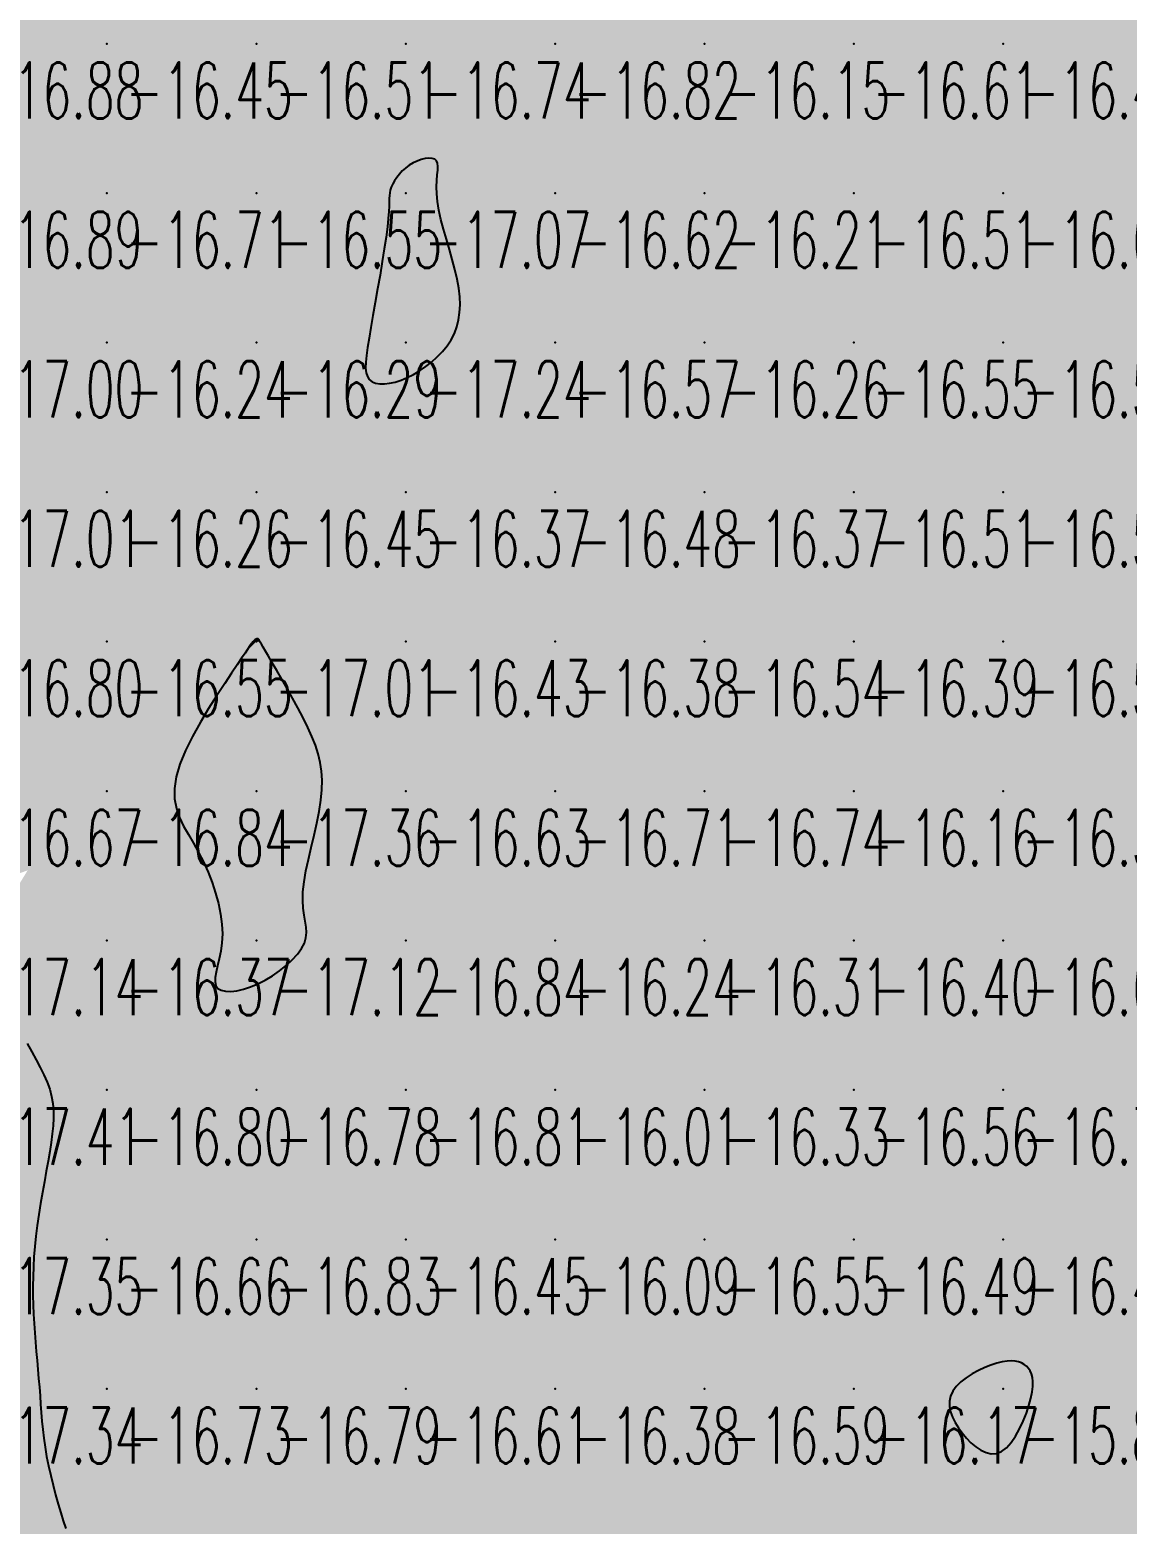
# Model space of a CAD drawing. Header units: millimetres. Extents: x 88261 to 90953, y 390274 to 392322.
# Drawn here: x 89475.1 to 89548.5, y 391138.2 to 391238.2 of the extents above; entities that cross this region are included whole.
import ezdxf
from ezdxf.enums import TextEntityAlignment as Align

# ---------------------------------------------------------------- set-up
doc = ezdxf.new("R2010")
doc.units = ezdxf.units.MM
doc.header["$LTSCALE"] = 25
for name, color, linetype in [('CN_03_00', 7, 'Continuous'), ('COTEAlt', 7, 'Continuous'), ('TN_COLORIAGE', 7, 'Continuous')]:
    doc.layers.add(name, color=color, linetype=linetype)
doc.styles.add('Simplex 1.0', font='Simplex.shx', dxfattribs={"width": 0.99, "height": 2.5})
doc.styles.get("Standard").update_dxf_attribs({"font": 'times.ttf'})

# ---------------------------------------------------------------- blocks, each defined once
blk = doc.blocks.new('COTE')
at = {"color": 0}
blk.add_point((0, 0), dxfattribs=at)
at = {"layer": 'COTEAlt'}
blk.add_attdef('ALT', text='', height=3.75, dxfattribs=at).set_placement((1.25, -1.25), align=Align.TOP_LEFT)

msp = doc.modelspace()

# ---------------------------------------------------------------- linework, layer by layer
at = {"layer": 'CN_03_00', "flags": 128}
for points, elevation in [([(89503.503, 391217.851), (89503.67, 391218.294), (89503.788, 391218.76), (89503.858, 391219.249), (89503.882, 391219.765), (89503.861, 391220.309), (89503.796, 391220.884), (89503.688, 391221.492), (89503.541, 391222.133), (89503.365, 391222.797), (89503.172, 391223.475), (89502.973, 391224.155), (89502.782, 391224.825), (89502.609, 391225.475), (89502.468, 391226.095), (89502.369, 391226.671), (89502.321, 391227.197), (89502.314, 391227.669), (89502.333, 391228.089), (89502.364, 391228.456), (89502.392, 391228.77), (89502.402, 391229.032), (89502.381, 391229.242), (89502.313, 391229.4), (89502.188, 391229.507), (89502.013, 391229.566), (89501.798, 391229.58), (89501.553, 391229.552), (89501.288, 391229.487), (89501.014, 391229.388), (89500.741, 391229.258), (89500.479, 391229.101), (89500.238, 391228.92), (89500.019, 391228.721), (89499.822, 391228.51), (89499.65, 391228.29), (89499.503, 391228.069), (89499.381, 391227.851), (89499.285, 391227.641), (89499.216, 391227.445), (89499.174, 391227.265), (89499.152, 391227.085), (89499.143, 391226.888), (89499.138, 391226.654), (89499.131, 391226.365), (89499.115, 391226.004), (89499.08, 391225.55), (89499.021, 391224.987), (89498.931, 391224.302), (89498.814, 391223.516), (89498.678, 391222.658), (89498.528, 391221.755), (89498.37, 391220.835), (89498.211, 391219.927), (89498.058, 391219.058), (89497.916, 391218.256), (89497.792, 391217.543), (89497.69, 391216.921), (89497.615, 391216.383), (89497.572, 391215.923), (89497.566, 391215.537), (89497.601, 391215.219), (89497.681, 391214.964), (89497.812, 391214.765), (89497.997, 391214.619), (89498.23, 391214.522), (89498.507, 391214.474), (89498.822, 391214.473), (89499.169, 391214.516), (89499.542, 391214.603), (89499.935, 391214.732), (89500.343, 391214.902), (89500.759, 391215.11), (89501.176, 391215.354), (89501.588, 391215.631), (89501.985, 391215.939), (89502.361, 391216.276), (89502.709, 391216.638), (89503.02, 391217.022), (89503.286, 391217.428), (89503.503, 391217.851)], -17), ([(89493.57, 391177.423), (89493.601, 391177.776), (89493.578, 391178.138), (89493.521, 391178.52), (89493.451, 391178.935), (89493.388, 391179.395), (89493.353, 391179.912), (89493.366, 391180.498), (89493.441, 391181.161), (89493.568, 391181.888), (89493.733, 391182.662), (89493.92, 391183.465), (89494.113, 391184.279), (89494.297, 391185.088), (89494.456, 391185.874), (89494.575, 391186.619), (89494.641, 391187.31), (89494.654, 391187.955), (89494.614, 391188.565), (89494.523, 391189.152), (89494.384, 391189.727), (89494.199, 391190.302), (89493.968, 391190.888), (89493.693, 391191.498), (89493.38, 391192.137), (89493.037, 391192.796), (89492.677, 391193.457), (89492.313, 391194.106), (89491.956, 391194.725), (89491.62, 391195.3), (89491.317, 391195.813), (89491.058, 391196.25), (89490.854, 391196.599), (89490.699, 391196.866), (89490.587, 391197.063), (89490.51, 391197.202), (89490.46, 391197.292), (89490.43, 391197.347), (89490.413, 391197.376), (89490.401, 391197.392), (89490.387, 391197.404), (89490.371, 391197.413), (89490.353, 391197.419), (89490.333, 391197.422), (89490.311, 391197.423), (89490.288, 391197.42), (89490.263, 391197.414), (89490.237, 391197.405), (89490.21, 391197.392), (89490.182, 391197.375), (89490.151, 391197.353), (89490.12, 391197.326), (89490.086, 391197.294), (89490.05, 391197.256), (89490.011, 391197.212), (89489.97, 391197.16), (89489.925, 391197.098), (89489.865, 391197.013), (89489.78, 391196.889), (89489.659, 391196.71), (89489.491, 391196.459), (89489.265, 391196.121), (89488.969, 391195.68), (89488.593, 391195.12), (89488.133, 391194.432), (89487.611, 391193.637), (89487.057, 391192.763), (89486.503, 391191.838), (89485.978, 391190.889), (89485.513, 391189.945), (89485.137, 391189.034), (89484.881, 391188.183), (89484.766, 391187.413), (89484.78, 391186.716), (89484.902, 391186.074), (89485.11, 391185.472), (89485.384, 391184.893), (89485.702, 391184.322), (89486.043, 391183.74), (89486.386, 391183.134), (89486.713, 391182.489), (89487.014, 391181.814), (89487.285, 391181.117), (89487.52, 391180.41), (89487.712, 391179.703), (89487.856, 391179.006), (89487.947, 391178.329), (89487.978, 391177.685), (89487.948, 391177.08), (89487.872, 391176.52), (89487.769, 391176.006), (89487.659, 391175.541), (89487.562, 391175.128), (89487.497, 391174.768), (89487.483, 391174.464), (89487.539, 391174.219), (89487.681, 391174.035), (89487.903, 391173.91), (89488.194, 391173.843), (89488.545, 391173.834), (89488.946, 391173.879), (89489.385, 391173.979), (89489.854, 391174.132), (89490.342, 391174.336), (89490.837, 391174.589), (89491.329, 391174.884), (89491.803, 391175.212), (89492.248, 391175.566), (89492.649, 391175.936), (89492.994, 391176.315), (89493.27, 391176.694), (89493.465, 391177.065), (89493.57, 391177.423)], -17), ([(89542.187, 391147.034), (89542.23, 391147.405), (89542.235, 391147.725), (89542.204, 391148.002), (89542.141, 391148.238), (89542.05, 391148.439), (89541.935, 391148.609), (89541.798, 391148.755), (89541.642, 391148.878), (89541.466, 391148.977), (89541.266, 391149.052), (89541.04, 391149.098), (89540.786, 391149.114), (89540.5, 391149.097), (89540.179, 391149.046), (89539.821, 391148.957), (89539.426, 391148.829), (89539.006, 391148.664), (89538.579, 391148.466), (89538.159, 391148.238), (89537.762, 391147.983), (89537.404, 391147.704), (89537.102, 391147.405), (89536.871, 391147.088), (89536.723, 391146.758), (89536.654, 391146.415), (89536.657, 391146.065), (89536.726, 391145.709), (89536.852, 391145.351), (89537.027, 391144.992), (89537.246, 391144.637), (89537.5, 391144.289), (89537.782, 391143.951), (89538.087, 391143.636), (89538.411, 391143.36), (89538.748, 391143.136), (89539.093, 391142.979), (89539.442, 391142.903), (89539.79, 391142.923), (89540.132, 391143.054), (89540.462, 391143.303), (89540.778, 391143.654), (89541.073, 391144.083), (89541.344, 391144.569), (89541.587, 391145.087), (89541.797, 391145.615), (89541.97, 391146.13), (89542.101, 391146.61), (89542.187, 391147.034)], -16)]:
    msp.add_lwpolyline(points, close=True, dxfattribs=dict(at, elevation=elevation))
at = {"layer": 'CN_03_00', "elevation": -17, "flags": 128}
msp.add_lwpolyline([(89474.91, 391170.343), (89475.216, 391169.79), (89475.509, 391169.258), (89475.783, 391168.746), (89476.031, 391168.248), (89476.244, 391167.762), (89476.417, 391167.283), (89476.542, 391166.809), (89476.624, 391166.333), (89476.665, 391165.849), (89476.67, 391165.353), (89476.644, 391164.837), (89476.591, 391164.298), (89476.515, 391163.729), (89476.42, 391163.123), (89476.31, 391162.479), (89476.19, 391161.801), (89476.064, 391161.097), (89475.936, 391160.374), (89475.811, 391159.642), (89475.692, 391158.906), (89475.584, 391158.176), (89475.492, 391157.458), (89475.417, 391156.759), (89475.361, 391156.079), (89475.322, 391155.413), (89475.299, 391154.761), (89475.289, 391154.119), (89475.293, 391153.485), (89475.309, 391152.857), (89475.336, 391152.231), (89475.371, 391151.606), (89475.414, 391150.983), (89475.463, 391150.364), (89475.515, 391149.748), (89475.57, 391149.139), (89475.624, 391148.536), (89475.676, 391147.942), (89475.724, 391147.357), (89475.768, 391146.783), (89475.809, 391146.215), (89475.852, 391145.65), (89475.9, 391145.084), (89475.956, 391144.512), (89476.025, 391143.93), (89476.109, 391143.334), (89476.213, 391142.719), (89476.338, 391142.085), (89476.482, 391141.438), (89476.64, 391140.791), (89476.808, 391140.152), (89476.981, 391139.534), (89477.156, 391138.946), (89477.328, 391138.399), (89477.492, 391137.904)], dxfattribs=at)
at = {"layer": 'TN_COLORIAGE', "color": 183}
for points in [[(89470.249, 391237.239, -16.429), (89480.249, 391237.239, -16.429), (89480.249, 391247.239, -16.429)], [(89470.249, 391247.239, -16.429), (89470.249, 391237.239, -16.429), (89480.249, 391247.239, -16.429)], [(89480.249, 391237.239, -16.783), (89490.249, 391237.239, -16.783), (89490.249, 391247.239, -16.783)], [(89480.249, 391247.239, -16.783), (89480.249, 391237.239, -16.783), (89490.249, 391247.239, -16.783)], [(89490.249, 391237.239, -16.7), (89500.249, 391237.239, -16.7), (89500.249, 391247.239, -16.7)], [(89490.249, 391247.239, -16.7), (89490.249, 391237.239, -16.7), (89500.249, 391247.239, -16.7)], [(89500.249, 391237.239, -16.514), (89510.249, 391237.239, -16.514), (89510.249, 391247.239, -16.514)], [(89500.249, 391247.239, -16.514), (89500.249, 391237.239, -16.514), (89510.249, 391247.239, -16.514)], [(89510.249, 391237.239, -16.06), (89520.249, 391237.239, -16.06), (89520.249, 391247.239, -16.06)], [(89510.249, 391247.239, -16.06), (89510.249, 391237.239, -16.06), (89520.249, 391247.239, -16.06)], [(89520.249, 391237.239, -16.576), (89530.249, 391237.239, -16.576), (89530.249, 391247.239, -16.576)], [(89520.249, 391247.239, -16.576), (89520.249, 391237.239, -16.576), (89530.249, 391247.239, -16.576)], [(89530.249, 391237.239, -16.39), (89540.249, 391237.239, -16.39), (89540.249, 391247.239, -16.39)], [(89530.249, 391247.239, -16.39), (89530.249, 391237.239, -16.39), (89540.249, 391247.239, -16.39)], [(89540.249, 391237.239, -16.18), (89550.249, 391237.239, -16.18), (89550.249, 391247.239, -16.18)], [(89540.249, 391247.239, -16.18), (89540.249, 391237.239, -16.18), (89550.249, 391247.239, -16.18)], [(89470.249, 391227.239, -16.45), (89480.249, 391227.239, -16.45), (89480.249, 391237.239, -16.45)], [(89470.249, 391237.239, -16.45), (89470.249, 391227.239, -16.45), (89480.249, 391237.239, -16.45)], [(89480.249, 391227.239, -16.513), (89490.249, 391227.239, -16.513), (89490.249, 391237.239, -16.513)], [(89480.249, 391237.239, -16.513), (89480.249, 391227.239, -16.513), (89490.249, 391237.239, -16.513)], [(89500.249, 391229.353, -16.553), (89498.92, 391227.239, -16.553), (89500.249, 391237.239, -16.553), (89490.249, 391227.239, -16.553)], [(89490.249, 391237.239, -16.745), (89490.249, 391227.239, -16.745), (89500.249, 391237.239, -16.745)], [(89502.962, 391229.952, -16.745), (89500.249, 391229.353, -16.745), (89510.249, 391237.239, -16.745), (89500.249, 391237.239, -16.745)], [(89502.962, 391229.952, -16.622), (89501.781, 391227.239, -16.622), (89510.249, 391237.239, -16.622), (89510.249, 391227.239, -16.622)], [(89510.249, 391227.239, -16.146), (89520.249, 391227.239, -16.146), (89520.249, 391237.239, -16.146)], [(89510.249, 391237.239, -16.146), (89510.249, 391227.239, -16.146), (89520.249, 391237.239, -16.146)], [(89520.249, 391227.239, -16.606), (89530.249, 391227.239, -16.606), (89530.249, 391237.239, -16.606)], [(89520.249, 391237.239, -16.606), (89520.249, 391227.239, -16.606), (89530.249, 391237.239, -16.606)], [(89530.249, 391227.239, -16.457), (89540.249, 391227.239, -16.457), (89540.249, 391237.239, -16.457)], [(89530.249, 391237.239, -16.457), (89530.249, 391227.239, -16.457), (89540.249, 391237.239, -16.457)], [(89540.249, 391227.239, -16.01), (89550.249, 391227.239, -16.01), (89550.249, 391237.239, -16.01)], [(89540.249, 391237.239, -16.01), (89540.249, 391227.239, -16.01), (89550.249, 391237.239, -16.01)], [(89470.249, 391217.281, -16.708), (89470.264, 391217.255, -16.708), (89470.249, 391227.239, -16.708), (89480.249, 391227.239, -16.708)], [(89470.264, 391217.255, -16.238), (89470.255, 391217.239, -16.238), (89480.249, 391227.239, -16.238), (89480.249, 391217.239, -16.238)], [(89480.249, 391217.239, -16.553), (89490.249, 391217.239, -16.553), (89490.249, 391227.239, -16.553)], [(89480.249, 391227.239, -16.553), (89480.249, 391217.239, -16.553), (89490.249, 391227.239, -16.553)], [(89498.92, 391227.239, -16.29), (89499.37, 391226.36, -16.29), (89490.249, 391227.239, -16.29), (89490.249, 391217.239, -16.29)], [(89501.781, 391227.239, -16.622), (89504.128, 391221.119, -16.622), (89510.249, 391227.239, -16.622)], [(89504.128, 391221.119, -16.571), (89503.835, 391217.239, -16.571), (89510.249, 391227.239, -16.571), (89510.249, 391217.239, -16.571)], [(89510.249, 391217.239, -16.211), (89520.249, 391217.239, -16.211), (89520.249, 391227.239, -16.211)], [(89510.249, 391227.239, -16.211), (89510.249, 391217.239, -16.211), (89520.249, 391227.239, -16.211)], [(89520.249, 391217.239, -16.509), (89530.249, 391217.239, -16.509), (89530.249, 391227.239, -16.509)], [(89520.249, 391227.239, -16.509), (89520.249, 391217.239, -16.509), (89530.249, 391227.239, -16.509)], [(89530.249, 391217.239, -16.612), (89540.249, 391217.239, -16.612), (89540.249, 391227.239, -16.612)], [(89530.249, 391227.239, -16.612), (89530.249, 391217.239, -16.612), (89540.249, 391227.239, -16.612)], [(89540.249, 391217.239, -16.017), (89550.249, 391217.239, -16.017), (89550.249, 391227.239, -16.017)], [(89540.249, 391227.239, -16.017), (89540.249, 391217.239, -16.017), (89550.249, 391227.239, -16.017)], [(89499.37, 391226.36, -16.29), (89497.725, 391217.239, -16.29), (89490.249, 391217.239, -16.29)], [(89470.255, 391217.239, -16.238), (89470.439, 391207.43, -16.238), (89480.249, 391217.239, -16.238)], [(89470.444, 391207.239, -16.238), (89470.439, 391207.43, -16.238), (89480.249, 391207.239, -16.238), (89480.249, 391217.239, -16.238)], [(89480.249, 391207.239, -16.29), (89490.249, 391207.239, -16.29), (89490.249, 391217.239, -16.29)], [(89480.249, 391217.239, -16.29), (89480.249, 391207.239, -16.29), (89490.249, 391217.239, -16.29)], [(89497.225, 391214.216, -16.29), (89497.725, 391217.239, -16.29), (89490.249, 391207.239, -16.29), (89490.249, 391217.239, -16.29)], [(89500.249, 391207.239, -16.571), (89510.249, 391207.239, -16.571), (89510.249, 391217.239, -16.571)], [(89503.835, 391217.239, -16.368), (89500.249, 391214.489, -16.368), (89510.249, 391217.239, -16.368), (89500.249, 391207.239, -16.368)], [(89510.249, 391207.239, -16.264), (89520.249, 391207.239, -16.264), (89520.249, 391217.239, -16.264)], [(89510.249, 391217.239, -16.264), (89510.249, 391207.239, -16.264), (89520.249, 391217.239, -16.264)], [(89520.249, 391207.239, -16.546), (89530.249, 391207.239, -16.546), (89530.249, 391217.239, -16.546)], [(89520.249, 391217.239, -16.546), (89520.249, 391207.239, -16.546), (89530.249, 391217.239, -16.546)], [(89530.249, 391207.239, -16.499), (89540.249, 391207.239, -16.499), (89540.249, 391217.239, -16.499)], [(89530.249, 391217.239, -16.499), (89530.249, 391207.239, -16.499), (89540.249, 391217.239, -16.499)], [(89540.249, 391207.239, -16.029), (89550.249, 391207.239, -16.029), (89550.249, 391217.239, -16.029)], [(89540.249, 391217.239, -16.029), (89540.249, 391207.239, -16.029), (89550.249, 391217.239, -16.029)], [(89497.225, 391214.216, -16.368), (89500.249, 391214.489, -16.368), (89490.249, 391207.239, -16.368), (89500.249, 391207.239, -16.368)], [(89470.249, 391197.239, -16.255), (89480.249, 391197.239, -16.255), (89480.249, 391207.239, -16.255)], [(89470.249, 391206.56, -16.255), (89470.444, 391207.239, -16.255), (89470.249, 391197.239, -16.255), (89480.249, 391207.239, -16.255)], [(89490.001, 391197.239, -16.447), (89490.249, 391197.443, -16.447), (89480.249, 391197.239, -16.447), (89490.249, 391207.239, -16.447)], [(89480.249, 391207.239, -16.447), (89480.249, 391197.239, -16.447), (89490.249, 391207.239, -16.447)], [(89490.249, 391197.443, -16.368), (89490.427, 391197.418, -16.368), (89490.249, 391207.239, -16.368), (89500.249, 391207.239, -16.368)], [(89490.447, 391197.239, -16.368), (89490.427, 391197.418, -16.368), (89500.249, 391197.239, -16.368), (89500.249, 391207.239, -16.368)], [(89500.249, 391197.239, -16.485), (89510.249, 391197.239, -16.485), (89510.249, 391207.239, -16.485)], [(89500.249, 391207.239, -16.485), (89500.249, 391197.239, -16.485), (89510.249, 391207.239, -16.485)], [(89510.249, 391197.239, -16.365), (89520.249, 391197.239, -16.365), (89520.249, 391207.239, -16.365)], [(89510.249, 391207.239, -16.365), (89510.249, 391197.239, -16.365), (89520.249, 391207.239, -16.365)], [(89520.249, 391197.239, -16.513), (89530.249, 391197.239, -16.513), (89530.249, 391207.239, -16.513)], [(89520.249, 391207.239, -16.513), (89520.249, 391197.239, -16.513), (89530.249, 391207.239, -16.513)], [(89530.249, 391197.239, -16.531), (89540.249, 391197.239, -16.531), (89540.249, 391207.239, -16.531)], [(89530.249, 391207.239, -16.531), (89530.249, 391197.239, -16.531), (89540.249, 391207.239, -16.531)], [(89540.249, 391197.239, -16.063), (89550.249, 391197.239, -16.063), (89550.249, 391207.239, -16.063)], [(89540.249, 391207.239, -16.063), (89540.249, 391197.239, -16.063), (89550.249, 391207.239, -16.063)], [(89470.249, 391187.239, -16.549), (89480.249, 391187.239, -16.549), (89480.249, 391197.239, -16.549)], [(89470.249, 391197.239, -16.549), (89470.249, 391187.239, -16.549), (89480.249, 391197.239, -16.549)], [(89489.569, 391196.56, -16.549), (89490.001, 391197.239, -16.549), (89480.249, 391187.239, -16.549), (89480.249, 391197.239, -16.549)], [(89490.447, 391197.239, -16.432), (89494.136, 391191.127, -16.432), (89500.249, 391197.239, -16.432)], [(89495.17, 391187.239, -16.432), (89494.136, 391191.127, -16.432), (89500.249, 391187.239, -16.432), (89500.249, 391197.239, -16.432)], [(89500.249, 391187.239, -16.38), (89510.249, 391187.239, -16.38), (89510.249, 391197.239, -16.38)], [(89500.249, 391197.239, -16.38), (89500.249, 391187.239, -16.38), (89510.249, 391197.239, -16.38)], [(89510.249, 391187.239, -16.543), (89520.249, 391187.239, -16.543), (89520.249, 391197.239, -16.543)], [(89510.249, 391197.239, -16.543), (89510.249, 391187.239, -16.543), (89520.249, 391197.239, -16.543)], [(89520.249, 391187.239, -16.39), (89530.249, 391187.239, -16.39), (89530.249, 391197.239, -16.39)], [(89520.249, 391197.239, -16.39), (89520.249, 391187.239, -16.39), (89530.249, 391197.239, -16.39)], [(89530.249, 391187.239, -16.541), (89540.249, 391187.239, -16.541), (89540.249, 391197.239, -16.541)], [(89530.249, 391197.239, -16.541), (89530.249, 391187.239, -16.541), (89540.249, 391197.239, -16.541)], [(89540.249, 391187.239, -16.639), (89550.249, 391187.239, -16.639), (89550.249, 391197.239, -16.639)], [(89540.249, 391197.239, -16.639), (89540.249, 391187.239, -16.639), (89550.249, 391197.239, -16.639)], [(89489.569, 391196.56, -16.843), (89483.282, 391187.239, -16.843), (89480.249, 391187.239, -16.843)], [(89474.943, 391181.933, -16.67), (89470.249, 391180.204, -16.67), (89480.249, 391187.239, -16.67), (89470.249, 391187.239, -16.67)], [(89474.943, 391181.933, -16.374), (89472.067, 391177.239, -16.374), (89480.249, 391187.239, -16.374), (89480.249, 391177.239, -16.374)], [(89483.282, 391187.239, -16.374), (89486.59, 391183.581, -16.374), (89480.249, 391187.239, -16.374), (89480.249, 391177.239, -16.374)], [(89494.476, 391177.239, -16.627), (89492.637, 391179.628, -16.627), (89500.249, 391177.239, -16.627), (89500.249, 391187.239, -16.627)], [(89492.637, 391179.628, -16.627), (89495.17, 391187.239, -16.627), (89500.249, 391187.239, -16.627)], [(89500.249, 391177.239, -16.715), (89510.249, 391177.239, -16.715), (89510.249, 391187.239, -16.715)], [(89500.249, 391187.239, -16.715), (89500.249, 391177.239, -16.715), (89510.249, 391187.239, -16.715)], [(89510.249, 391177.239, -16.738), (89520.249, 391177.239, -16.738), (89520.249, 391187.239, -16.738)], [(89510.249, 391187.239, -16.738), (89510.249, 391177.239, -16.738), (89520.249, 391187.239, -16.738)], [(89520.249, 391177.239, -16.159), (89530.249, 391177.239, -16.159), (89530.249, 391187.239, -16.159)], [(89520.249, 391187.239, -16.159), (89520.249, 391177.239, -16.159), (89530.249, 391187.239, -16.159)], [(89530.249, 391177.239, -16.359), (89540.249, 391177.239, -16.359), (89540.249, 391187.239, -16.359)], [(89530.249, 391187.239, -16.359), (89530.249, 391177.239, -16.359), (89540.249, 391187.239, -16.359)], [(89540.249, 391177.239, -16.476), (89550.249, 391177.239, -16.476), (89550.249, 391187.239, -16.476)], [(89540.249, 391187.239, -16.476), (89540.249, 391177.239, -16.476), (89550.249, 391187.239, -16.476)], [(89488.675, 391177.239, -16.374), (89486.59, 391183.581, -16.374), (89480.249, 391177.239, -16.374)], [(89472.067, 391177.239, -16.374), (89474.187, 391171.178, -16.374), (89480.249, 391177.239, -16.374)], [(89476.934, 391167.239, -16.374), (89474.187, 391171.178, -16.374), (89480.249, 391167.239, -16.374), (89480.249, 391177.239, -16.374)], [(89486.578, 391173.569, -16.374), (89488.675, 391177.239, -16.374), (89480.249, 391167.239, -16.374), (89480.249, 391177.239, -16.374)], [(89490.249, 391167.239, -16.84), (89500.249, 391167.239, -16.84), (89500.249, 391177.239, -16.84)], [(89494.476, 391177.239, -16.777), (89490.249, 391173.802, -16.777), (89500.249, 391177.239, -16.777), (89490.249, 391167.239, -16.777)], [(89500.249, 391167.239, -16.236), (89510.249, 391167.239, -16.236), (89510.249, 391177.239, -16.236)], [(89500.249, 391177.239, -16.236), (89500.249, 391167.239, -16.236), (89510.249, 391177.239, -16.236)], [(89510.249, 391167.239, -16.312), (89520.249, 391167.239, -16.312), (89520.249, 391177.239, -16.312)], [(89510.249, 391177.239, -16.312), (89510.249, 391167.239, -16.312), (89520.249, 391177.239, -16.312)], [(89520.249, 391167.239, -16.397), (89530.249, 391167.239, -16.397), (89530.249, 391177.239, -16.397)], [(89520.249, 391177.239, -16.397), (89520.249, 391167.239, -16.397), (89530.249, 391177.239, -16.397)], [(89530.249, 391167.239, -16.622), (89540.249, 391167.239, -16.622), (89540.249, 391177.239, -16.622)], [(89530.249, 391177.239, -16.622), (89530.249, 391167.239, -16.622), (89540.249, 391177.239, -16.622)], [(89540.249, 391167.239, -16.093), (89550.249, 391167.239, -16.093), (89550.249, 391177.239, -16.093)], [(89540.249, 391177.239, -16.093), (89540.249, 391167.239, -16.093), (89550.249, 391177.239, -16.093)], [(89486.578, 391173.569, -16.777), (89490.249, 391173.802, -16.777), (89480.249, 391167.239, -16.777), (89490.249, 391167.239, -16.777)], [(89476.575, 391163.565, -16.658), (89475.285, 391157.239, -16.658), (89480.249, 391167.239, -16.658), (89480.249, 391157.239, -16.658)], [(89476.575, 391163.565, -16.798), (89476.934, 391167.239, -16.798), (89480.249, 391167.239, -16.798)], [(89480.249, 391157.239, -16.777), (89490.249, 391157.239, -16.777), (89490.249, 391167.239, -16.777)], [(89480.249, 391167.239, -16.777), (89480.249, 391157.239, -16.777), (89490.249, 391167.239, -16.777)], [(89490.249, 391157.239, -16.813), (89500.249, 391157.239, -16.813), (89500.249, 391167.239, -16.813)], [(89490.249, 391167.239, -16.813), (89490.249, 391157.239, -16.813), (89500.249, 391167.239, -16.813)], [(89500.249, 391157.239, -16.008), (89510.249, 391157.239, -16.008), (89510.249, 391167.239, -16.008)], [(89500.249, 391167.239, -16.008), (89500.249, 391157.239, -16.008), (89510.249, 391167.239, -16.008)], [(89510.249, 391157.239, -16.331), (89520.249, 391157.239, -16.331), (89520.249, 391167.239, -16.331)], [(89510.249, 391167.239, -16.331), (89510.249, 391157.239, -16.331), (89520.249, 391167.239, -16.331)], [(89520.249, 391157.239, -16.558), (89530.249, 391157.239, -16.558), (89530.249, 391167.239, -16.558)], [(89520.249, 391167.239, -16.558), (89520.249, 391157.239, -16.558), (89530.249, 391167.239, -16.558)], [(89530.249, 391157.239, -16.705), (89540.249, 391157.239, -16.705), (89540.249, 391167.239, -16.705)], [(89530.249, 391167.239, -16.705), (89530.249, 391157.239, -16.705), (89540.249, 391167.239, -16.705)], [(89540.249, 391157.239, -16.483), (89550.249, 391157.239, -16.483), (89550.249, 391167.239, -16.483)], [(89540.249, 391167.239, -16.483), (89540.249, 391157.239, -16.483), (89550.249, 391167.239, -16.483)], [(89475.785, 391147.239, -16.658), (89475.236, 391152.227, -16.658), (89480.249, 391147.239, -16.658), (89480.249, 391157.239, -16.658)], [(89475.236, 391152.227, -16.658), (89475.285, 391157.239, -16.658), (89480.249, 391157.239, -16.658)], [(89480.249, 391147.239, -16.825), (89490.249, 391147.239, -16.825), (89490.249, 391157.239, -16.825)], [(89480.249, 391157.239, -16.825), (89480.249, 391147.239, -16.825), (89490.249, 391157.239, -16.825)], [(89490.249, 391147.239, -16.453), (89500.249, 391147.239, -16.453), (89500.249, 391157.239, -16.453)], [(89490.249, 391157.239, -16.453), (89490.249, 391147.239, -16.453), (89500.249, 391157.239, -16.453)], [(89500.249, 391147.239, -16.09), (89510.249, 391147.239, -16.09), (89510.249, 391157.239, -16.09)], [(89500.249, 391157.239, -16.09), (89500.249, 391147.239, -16.09), (89510.249, 391157.239, -16.09)], [(89510.249, 391147.239, -16.547), (89520.249, 391147.239, -16.547), (89520.249, 391157.239, -16.547)], [(89510.249, 391157.239, -16.547), (89510.249, 391147.239, -16.547), (89520.249, 391157.239, -16.547)], [(89520.249, 391147.239, -16.488), (89530.249, 391147.239, -16.488), (89530.249, 391157.239, -16.488)], [(89520.249, 391157.239, -16.488), (89520.249, 391147.239, -16.488), (89530.249, 391157.239, -16.488)], [(89540.249, 391157.239, -16), (89540.249, 391149.381, -16), (89530.249, 391147.239, -16), (89535.943, 391147.239, -16)], [(89530.249, 391157.239, -16.477), (89530.249, 391147.239, -16.477), (89540.249, 391157.239, -16.477)], [(89550.249, 391157.239, -16), (89541.986, 391148.977, -16), (89540.249, 391157.239, -16), (89540.249, 391149.381, -16)], [(89550.249, 391157.239, -16), (89541.986, 391148.977, -16), (89550.249, 391147.239, -16), (89542.592, 391147.239, -16)], [(89475.785, 391147.239, -16.725), (89475.968, 391142.959, -16.725), (89480.249, 391147.239, -16.725)], [(89477.617, 391137.239, -16.725), (89475.968, 391142.959, -16.725), (89480.249, 391137.239, -16.725), (89480.249, 391147.239, -16.725)], [(89480.249, 391137.239, -16.792), (89490.249, 391137.239, -16.792), (89490.249, 391147.239, -16.792)], [(89480.249, 391147.239, -16.792), (89480.249, 391137.239, -16.792), (89490.249, 391147.239, -16.792)], [(89490.249, 391137.239, -16.611), (89500.249, 391137.239, -16.611), (89500.249, 391147.239, -16.611)], [(89490.249, 391147.239, -16.611), (89490.249, 391137.239, -16.611), (89500.249, 391147.239, -16.611)], [(89500.249, 391137.239, -16.378), (89510.249, 391137.239, -16.378), (89510.249, 391147.239, -16.378)], [(89500.249, 391147.239, -16.378), (89500.249, 391137.239, -16.378), (89510.249, 391147.239, -16.378)], [(89510.249, 391137.239, -16.591), (89520.249, 391137.239, -16.591), (89520.249, 391147.239, -16.591)], [(89510.249, 391147.239, -16.591), (89510.249, 391137.239, -16.591), (89520.249, 391147.239, -16.591)], [(89520.249, 391137.239, -16.172), (89530.249, 391137.239, -16.172), (89530.249, 391147.239, -16.172)], [(89520.249, 391147.239, -16.172), (89520.249, 391137.239, -16.172), (89530.249, 391147.239, -16.172)], [(89530.249, 391137.239, -16), (89537.202, 391144.192, -16), (89530.249, 391147.239, -16), (89535.943, 391147.239, -16)], [(89540.249, 391137.239, -16.425), (89550.249, 391137.239, -16.425), (89550.249, 391147.239, -16.425)], [(89550.249, 391147.239, -16), (89542.592, 391147.239, -16), (89540.249, 391137.239, -16), (89540.249, 391141.723, -16)], [(89530.249, 391137.239, -16), (89537.202, 391144.192, -16), (89540.249, 391137.239, -16), (89540.249, 391141.723, -16)]]:
    msp.add_solid(points, dxfattribs=at)
at = {"layer": 'TN_COLORIAGE', "color": 193}
for points in [[(89501.781, 391227.239, -17.068), (89502.962, 391229.952, -17.068), (89500.249, 391227.239, -17.068)], [(89500.249, 391229.353, -17.068), (89502.962, 391229.952, -17.068), (89500.249, 391227.239, -17.068)], [(89498.92, 391227.239, -17.068), (89500.249, 391229.353, -17.068), (89500.249, 391227.239, -17.068)], [(89500.249, 391217.239, -17), (89497.725, 391217.239, -17), (89500.249, 391227.239, -17), (89499.37, 391226.36, -17)], [(89499.37, 391226.36, -17.068), (89498.92, 391227.239, -17.068), (89500.249, 391227.239, -17.068)], [(89500.249, 391217.239, -17), (89504.128, 391221.119, -17), (89500.249, 391227.239, -17), (89501.781, 391227.239, -17)], [(89503.835, 391217.239, -17.24), (89504.128, 391221.119, -17.24), (89500.249, 391217.239, -17.24)], [(89500.249, 391214.489, -17.24), (89497.225, 391214.216, -17.24), (89500.249, 391217.239, -17.24)], [(89497.725, 391217.239, -17.24), (89497.225, 391214.216, -17.24), (89500.249, 391217.239, -17.24)], [(89500.249, 391214.489, -17.24), (89503.835, 391217.239, -17.24), (89500.249, 391217.239, -17.24)], [(89490.249, 391187.239, -17), (89483.282, 391187.239, -17), (89490.249, 391197.239, -17), (89489.569, 391196.56, -17)], [(89490.001, 391197.239, -17.011), (89489.569, 391196.56, -17.011), (89490.249, 391197.239, -17.011)], [(89490.249, 391197.443, -17.011), (89490.001, 391197.239, -17.011), (89490.249, 391197.239, -17.011)], [(89490.427, 391197.418, -17.011), (89490.249, 391197.443, -17.011), (89490.249, 391197.239, -17.011)], [(89490.427, 391197.418, -17.011), (89490.447, 391197.239, -17.011), (89490.249, 391197.239, -17.011)], [(89490.249, 391187.239, -17), (89494.136, 391191.127, -17), (89490.249, 391197.239, -17), (89490.447, 391197.239, -17)], [(89494.136, 391191.127, -17.361), (89495.17, 391187.239, -17.361), (89490.249, 391187.239, -17.361)], [(89486.59, 391183.581, -17.361), (89483.282, 391187.239, -17.361), (89490.249, 391187.239, -17.361)], [(89490.249, 391187.239, -17), (89486.59, 391183.581, -17), (89490.249, 391177.239, -17), (89488.675, 391177.239, -17)], [(89490.249, 391187.239, -17), (89495.17, 391187.239, -17), (89490.249, 391177.239, -17), (89492.637, 391179.628, -17)], [(89492.637, 391179.628, -17.117), (89494.476, 391177.239, -17.117), (89490.249, 391177.239, -17.117)], [(89490.249, 391173.802, -17.117), (89486.578, 391173.569, -17.117), (89490.249, 391177.239, -17.117)], [(89488.675, 391177.239, -17.117), (89486.578, 391173.569, -17.117), (89490.249, 391177.239, -17.117)], [(89490.249, 391173.802, -17.117), (89494.476, 391177.239, -17.117), (89490.249, 391177.239, -17.117)], [(89474.187, 391171.178, -17.407), (89476.934, 391167.239, -17.407), (89470.249, 391167.239, -17.407)], [(89470.249, 391167.239, -17), (89476.934, 391167.239, -17), (89470.249, 391157.239, -17), (89476.575, 391163.565, -17)], [(89475.285, 391157.239, -17.347), (89476.575, 391163.565, -17.347), (89470.249, 391157.239, -17.347)], [(89470.249, 391157.239, -17), (89475.285, 391157.239, -17), (89470.249, 391147.239, -17), (89475.236, 391152.227, -17)], [(89475.236, 391152.227, -17.341), (89475.785, 391147.239, -17.341), (89470.249, 391147.239, -17.341)], [(89470.249, 391137.239, -17), (89475.968, 391142.959, -17), (89470.249, 391147.239, -17), (89475.785, 391147.239, -17)], [(89475.968, 391142.959, -17.367), (89477.617, 391137.239, -17.367), (89470.249, 391137.239, -17.367)]]:
    msp.add_solid(points, dxfattribs=at)
at = {"layer": 'TN_COLORIAGE', "color": 241}
for points in [[(89535.943, 391147.239, -15.87), (89540.249, 391149.381, -15.87), (89540.249, 391147.239, -15.87)], [(89540.249, 391149.381, -15.87), (89541.986, 391148.977, -15.87), (89540.249, 391147.239, -15.87)], [(89542.592, 391147.239, -15.87), (89541.986, 391148.977, -15.87), (89540.249, 391147.239, -15.87)], [(89535.943, 391147.239, -15.87), (89537.202, 391144.192, -15.87), (89540.249, 391147.239, -15.87)], [(89540.249, 391141.723, -15.87), (89537.202, 391144.192, -15.87), (89540.249, 391147.239, -15.87)], [(89540.249, 391141.723, -15.87), (89542.592, 391147.239, -15.87), (89540.249, 391147.239, -15.87)]]:
    msp.add_solid(points, dxfattribs=at)

# ---------------------------------------------------------------- block references
at = {"layer": 'COTEAlt'}
ref = msp.add_blockref('COTE', (89470.249, 391237.239), dxfattribs=at)
ref.add_attrib('ALT', '-16.88', dxfattribs={"height": 3.75, "style": 'Simplex 1.0', "width": 0.6}).set_placement((89471.499, 391235.989), align=Align.TOP_LEFT)
ref = msp.add_blockref('COTE', (89480.249, 391237.239), dxfattribs=at)
ref.add_attrib('ALT', '-16.45', dxfattribs={"height": 3.75, "style": 'Simplex 1.0', "width": 0.6}).set_placement((89481.499, 391235.989), align=Align.TOP_LEFT)
ref = msp.add_blockref('COTE', (89490.249, 391237.239), dxfattribs=at)
ref.add_attrib('ALT', '-16.51', dxfattribs={"height": 3.75, "style": 'Simplex 1.0', "width": 0.6}).set_placement((89491.499, 391235.989), align=Align.TOP_LEFT)
ref = msp.add_blockref('COTE', (89500.249, 391237.239), dxfattribs=at)
ref.add_attrib('ALT', '-16.74', dxfattribs={"height": 3.75, "style": 'Simplex 1.0', "width": 0.6}).set_placement((89501.499, 391235.989), align=Align.TOP_LEFT)
ref = msp.add_blockref('COTE', (89510.249, 391237.239), dxfattribs=at)
ref.add_attrib('ALT', '-16.82', dxfattribs={"height": 3.75, "style": 'Simplex 1.0', "width": 0.6}).set_placement((89511.499, 391235.989), align=Align.TOP_LEFT)
ref = msp.add_blockref('COTE', (89520.249, 391237.239), dxfattribs=at)
ref.add_attrib('ALT', '-16.15', dxfattribs={"height": 3.75, "style": 'Simplex 1.0', "width": 0.6}).set_placement((89521.499, 391235.989), align=Align.TOP_LEFT)
ref = msp.add_blockref('COTE', (89530.249, 391237.239), dxfattribs=at)
ref.add_attrib('ALT', '-16.61', dxfattribs={"height": 3.75, "style": 'Simplex 1.0', "width": 0.6}).set_placement((89531.499, 391235.989), align=Align.TOP_LEFT)
ref = msp.add_blockref('COTE', (89540.249, 391237.239), dxfattribs=at)
ref.add_attrib('ALT', '-16.46', dxfattribs={"height": 3.75, "style": 'Simplex 1.0', "width": 0.6}).set_placement((89541.499, 391235.989), align=Align.TOP_LEFT)
ref = msp.add_blockref('COTE', (89470.249, 391227.239), dxfattribs=at)
ref.add_attrib('ALT', '-16.89', dxfattribs={"height": 3.75, "style": 'Simplex 1.0', "width": 0.6}).set_placement((89471.499, 391225.989), align=Align.TOP_LEFT)
ref = msp.add_blockref('COTE', (89480.249, 391227.239), dxfattribs=at)
ref.add_attrib('ALT', '-16.71', dxfattribs={"height": 3.75, "style": 'Simplex 1.0', "width": 0.6}).set_placement((89481.499, 391225.989), align=Align.TOP_LEFT)
ref = msp.add_blockref('COTE', (89490.249, 391227.239), dxfattribs=at)
ref.add_attrib('ALT', '-16.55', dxfattribs={"height": 3.75, "style": 'Simplex 1.0', "width": 0.6}).set_placement((89491.499, 391225.989), align=Align.TOP_LEFT)
ref = msp.add_blockref('COTE', (89500.249, 391227.239), dxfattribs=at)
ref.add_attrib('ALT', '-17.07', dxfattribs={"height": 3.75, "style": 'Simplex 1.0', "width": 0.6}).set_placement((89501.499, 391225.989), align=Align.TOP_LEFT)
ref = msp.add_blockref('COTE', (89510.249, 391227.239), dxfattribs=at)
ref.add_attrib('ALT', '-16.62', dxfattribs={"height": 3.75, "style": 'Simplex 1.0', "width": 0.6}).set_placement((89511.499, 391225.989), align=Align.TOP_LEFT)
ref = msp.add_blockref('COTE', (89520.249, 391227.239), dxfattribs=at)
ref.add_attrib('ALT', '-16.21', dxfattribs={"height": 3.75, "style": 'Simplex 1.0', "width": 0.6}).set_placement((89521.499, 391225.989), align=Align.TOP_LEFT)
ref = msp.add_blockref('COTE', (89530.249, 391227.239), dxfattribs=at)
ref.add_attrib('ALT', '-16.51', dxfattribs={"height": 3.75, "style": 'Simplex 1.0', "width": 0.6}).set_placement((89531.499, 391225.989), align=Align.TOP_LEFT)
ref = msp.add_blockref('COTE', (89540.249, 391227.239), dxfattribs=at)
ref.add_attrib('ALT', '-16.61', dxfattribs={"height": 3.75, "style": 'Simplex 1.0', "width": 0.6}).set_placement((89541.499, 391225.989), align=Align.TOP_LEFT)
ref = msp.add_blockref('COTE', (89470.249, 391217.239), dxfattribs=at)
ref.add_attrib('ALT', '-17.00', dxfattribs={"height": 3.75, "style": 'Simplex 1.0', "width": 0.6}).set_placement((89471.499, 391215.989), align=Align.TOP_LEFT)
ref = msp.add_blockref('COTE', (89480.249, 391217.239), dxfattribs=at)
ref.add_attrib('ALT', '-16.24', dxfattribs={"height": 3.75, "style": 'Simplex 1.0', "width": 0.6}).set_placement((89481.499, 391215.989), align=Align.TOP_LEFT)
ref = msp.add_blockref('COTE', (89490.249, 391217.239), dxfattribs=at)
ref.add_attrib('ALT', '-16.29', dxfattribs={"height": 3.75, "style": 'Simplex 1.0', "width": 0.6}).set_placement((89491.499, 391215.989), align=Align.TOP_LEFT)
ref = msp.add_blockref('COTE', (89500.249, 391217.239), dxfattribs=at)
ref.add_attrib('ALT', '-17.24', dxfattribs={"height": 3.75, "style": 'Simplex 1.0', "width": 0.6}).set_placement((89501.499, 391215.989), align=Align.TOP_LEFT)
ref = msp.add_blockref('COTE', (89510.249, 391217.239), dxfattribs=at)
ref.add_attrib('ALT', '-16.57', dxfattribs={"height": 3.75, "style": 'Simplex 1.0', "width": 0.6}).set_placement((89511.499, 391215.989), align=Align.TOP_LEFT)
ref = msp.add_blockref('COTE', (89520.249, 391217.239), dxfattribs=at)
ref.add_attrib('ALT', '-16.26', dxfattribs={"height": 3.75, "style": 'Simplex 1.0', "width": 0.6}).set_placement((89521.499, 391215.989), align=Align.TOP_LEFT)
ref = msp.add_blockref('COTE', (89530.249, 391217.239), dxfattribs=at)
ref.add_attrib('ALT', '-16.55', dxfattribs={"height": 3.75, "style": 'Simplex 1.0', "width": 0.6}).set_placement((89531.499, 391215.989), align=Align.TOP_LEFT)
ref = msp.add_blockref('COTE', (89540.249, 391217.239), dxfattribs=at)
ref.add_attrib('ALT', '-16.50', dxfattribs={"height": 3.75, "style": 'Simplex 1.0', "width": 0.6}).set_placement((89541.499, 391215.989), align=Align.TOP_LEFT)
ref = msp.add_blockref('COTE', (89470.249, 391207.239), dxfattribs=at)
ref.add_attrib('ALT', '-17.01', dxfattribs={"height": 3.75, "style": 'Simplex 1.0', "width": 0.6}).set_placement((89471.499, 391205.989), align=Align.TOP_LEFT)
ref = msp.add_blockref('COTE', (89480.249, 391207.239), dxfattribs=at)
ref.add_attrib('ALT', '-16.26', dxfattribs={"height": 3.75, "style": 'Simplex 1.0', "width": 0.6}).set_placement((89481.499, 391205.989), align=Align.TOP_LEFT)
ref = msp.add_blockref('COTE', (89490.249, 391207.239), dxfattribs=at)
ref.add_attrib('ALT', '-16.45', dxfattribs={"height": 3.75, "style": 'Simplex 1.0', "width": 0.6}).set_placement((89491.499, 391205.989), align=Align.TOP_LEFT)
ref = msp.add_blockref('COTE', (89500.249, 391207.239), dxfattribs=at)
ref.add_attrib('ALT', '-16.37', dxfattribs={"height": 3.75, "style": 'Simplex 1.0', "width": 0.6}).set_placement((89501.499, 391205.989), align=Align.TOP_LEFT)
ref = msp.add_blockref('COTE', (89510.249, 391207.239), dxfattribs=at)
ref.add_attrib('ALT', '-16.48', dxfattribs={"height": 3.75, "style": 'Simplex 1.0', "width": 0.6}).set_placement((89511.499, 391205.989), align=Align.TOP_LEFT)
ref = msp.add_blockref('COTE', (89520.249, 391207.239), dxfattribs=at)
ref.add_attrib('ALT', '-16.37', dxfattribs={"height": 3.75, "style": 'Simplex 1.0', "width": 0.6}).set_placement((89521.499, 391205.989), align=Align.TOP_LEFT)
ref = msp.add_blockref('COTE', (89530.249, 391207.239), dxfattribs=at)
ref.add_attrib('ALT', '-16.51', dxfattribs={"height": 3.75, "style": 'Simplex 1.0', "width": 0.6}).set_placement((89531.499, 391205.989), align=Align.TOP_LEFT)
ref = msp.add_blockref('COTE', (89540.249, 391207.239), dxfattribs=at)
ref.add_attrib('ALT', '-16.53', dxfattribs={"height": 3.75, "style": 'Simplex 1.0', "width": 0.6}).set_placement((89541.499, 391205.989), align=Align.TOP_LEFT)
ref = msp.add_blockref('COTE', (89470.249, 391197.239), dxfattribs=at)
ref.add_attrib('ALT', '-16.80', dxfattribs={"height": 3.75, "style": 'Simplex 1.0', "width": 0.6}).set_placement((89471.499, 391195.989), align=Align.TOP_LEFT)
ref = msp.add_blockref('COTE', (89480.249, 391197.239), dxfattribs=at)
ref.add_attrib('ALT', '-16.55', dxfattribs={"height": 3.75, "style": 'Simplex 1.0', "width": 0.6}).set_placement((89481.499, 391195.989), align=Align.TOP_LEFT)
ref = msp.add_blockref('COTE', (89490.249, 391197.239), dxfattribs=at)
ref.add_attrib('ALT', '-17.01', dxfattribs={"height": 3.75, "style": 'Simplex 1.0', "width": 0.6}).set_placement((89491.499, 391195.989), align=Align.TOP_LEFT)
ref = msp.add_blockref('COTE', (89500.249, 391197.239), dxfattribs=at)
ref.add_attrib('ALT', '-16.43', dxfattribs={"height": 3.75, "style": 'Simplex 1.0', "width": 0.6}).set_placement((89501.499, 391195.989), align=Align.TOP_LEFT)
ref = msp.add_blockref('COTE', (89510.249, 391197.239), dxfattribs=at)
ref.add_attrib('ALT', '-16.38', dxfattribs={"height": 3.75, "style": 'Simplex 1.0', "width": 0.6}).set_placement((89511.499, 391195.989), align=Align.TOP_LEFT)
ref = msp.add_blockref('COTE', (89520.249, 391197.239), dxfattribs=at)
ref.add_attrib('ALT', '-16.54', dxfattribs={"height": 3.75, "style": 'Simplex 1.0', "width": 0.6}).set_placement((89521.499, 391195.989), align=Align.TOP_LEFT)
ref = msp.add_blockref('COTE', (89530.249, 391197.239), dxfattribs=at)
ref.add_attrib('ALT', '-16.39', dxfattribs={"height": 3.75, "style": 'Simplex 1.0', "width": 0.6}).set_placement((89531.499, 391195.989), align=Align.TOP_LEFT)
ref = msp.add_blockref('COTE', (89540.249, 391197.239), dxfattribs=at)
ref.add_attrib('ALT', '-16.54', dxfattribs={"height": 3.75, "style": 'Simplex 1.0', "width": 0.6}).set_placement((89541.499, 391195.989), align=Align.TOP_LEFT)
ref = msp.add_blockref('COTE', (89470.249, 391187.239), dxfattribs=at)
ref.add_attrib('ALT', '-16.67', dxfattribs={"height": 3.75, "style": 'Simplex 1.0', "width": 0.6}).set_placement((89471.499, 391185.989), align=Align.TOP_LEFT)
ref = msp.add_blockref('COTE', (89480.249, 391187.239), dxfattribs=at)
ref.add_attrib('ALT', '-16.84', dxfattribs={"height": 3.75, "style": 'Simplex 1.0', "width": 0.6}).set_placement((89481.499, 391185.989), align=Align.TOP_LEFT)
ref = msp.add_blockref('COTE', (89490.249, 391187.239), dxfattribs=at)
ref.add_attrib('ALT', '-17.36', dxfattribs={"height": 3.75, "style": 'Simplex 1.0', "width": 0.6}).set_placement((89491.499, 391185.989), align=Align.TOP_LEFT)
ref = msp.add_blockref('COTE', (89500.249, 391187.239), dxfattribs=at)
ref.add_attrib('ALT', '-16.63', dxfattribs={"height": 3.75, "style": 'Simplex 1.0', "width": 0.6}).set_placement((89501.499, 391185.989), align=Align.TOP_LEFT)
ref = msp.add_blockref('COTE', (89510.249, 391187.239), dxfattribs=at)
ref.add_attrib('ALT', '-16.71', dxfattribs={"height": 3.75, "style": 'Simplex 1.0', "width": 0.6}).set_placement((89511.499, 391185.989), align=Align.TOP_LEFT)
ref = msp.add_blockref('COTE', (89520.249, 391187.239), dxfattribs=at)
ref.add_attrib('ALT', '-16.74', dxfattribs={"height": 3.75, "style": 'Simplex 1.0', "width": 0.6}).set_placement((89521.499, 391185.989), align=Align.TOP_LEFT)
ref = msp.add_blockref('COTE', (89530.249, 391187.239), dxfattribs=at)
ref.add_attrib('ALT', '-16.16', dxfattribs={"height": 3.75, "style": 'Simplex 1.0', "width": 0.6}).set_placement((89531.499, 391185.989), align=Align.TOP_LEFT)
ref = msp.add_blockref('COTE', (89540.249, 391187.239), dxfattribs=at)
ref.add_attrib('ALT', '-16.36', dxfattribs={"height": 3.75, "style": 'Simplex 1.0', "width": 0.6}).set_placement((89541.499, 391185.989), align=Align.TOP_LEFT)
ref = msp.add_blockref('COTE', (89470.249, 391177.239), dxfattribs=at)
ref.add_attrib('ALT', '-17.14', dxfattribs={"height": 3.75, "style": 'Simplex 1.0', "width": 0.6}).set_placement((89471.499, 391175.989), align=Align.TOP_LEFT)
ref = msp.add_blockref('COTE', (89480.249, 391177.239), dxfattribs=at)
ref.add_attrib('ALT', '-16.37', dxfattribs={"height": 3.75, "style": 'Simplex 1.0', "width": 0.6}).set_placement((89481.499, 391175.989), align=Align.TOP_LEFT)
ref = msp.add_blockref('COTE', (89490.249, 391177.239), dxfattribs=at)
ref.add_attrib('ALT', '-17.12', dxfattribs={"height": 3.75, "style": 'Simplex 1.0', "width": 0.6}).set_placement((89491.499, 391175.989), align=Align.TOP_LEFT)
ref = msp.add_blockref('COTE', (89500.249, 391177.239), dxfattribs=at)
ref.add_attrib('ALT', '-16.84', dxfattribs={"height": 3.75, "style": 'Simplex 1.0', "width": 0.6}).set_placement((89501.499, 391175.989), align=Align.TOP_LEFT)
ref = msp.add_blockref('COTE', (89510.249, 391177.239), dxfattribs=at)
ref.add_attrib('ALT', '-16.24', dxfattribs={"height": 3.75, "style": 'Simplex 1.0', "width": 0.6}).set_placement((89511.499, 391175.989), align=Align.TOP_LEFT)
ref = msp.add_blockref('COTE', (89520.249, 391177.239), dxfattribs=at)
ref.add_attrib('ALT', '-16.31', dxfattribs={"height": 3.75, "style": 'Simplex 1.0', "width": 0.6}).set_placement((89521.499, 391175.989), align=Align.TOP_LEFT)
ref = msp.add_blockref('COTE', (89530.249, 391177.239), dxfattribs=at)
ref.add_attrib('ALT', '-16.40', dxfattribs={"height": 3.75, "style": 'Simplex 1.0', "width": 0.6}).set_placement((89531.499, 391175.989), align=Align.TOP_LEFT)
ref = msp.add_blockref('COTE', (89540.249, 391177.239), dxfattribs=at)
ref.add_attrib('ALT', '-16.62', dxfattribs={"height": 3.75, "style": 'Simplex 1.0', "width": 0.6}).set_placement((89541.499, 391175.989), align=Align.TOP_LEFT)
ref = msp.add_blockref('COTE', (89470.249, 391167.239), dxfattribs=at)
ref.add_attrib('ALT', '-17.41', dxfattribs={"height": 3.75, "style": 'Simplex 1.0', "width": 0.6}).set_placement((89471.499, 391165.989), align=Align.TOP_LEFT)
ref = msp.add_blockref('COTE', (89480.249, 391167.239), dxfattribs=at)
ref.add_attrib('ALT', '-16.80', dxfattribs={"height": 3.75, "style": 'Simplex 1.0', "width": 0.6}).set_placement((89481.499, 391165.989), align=Align.TOP_LEFT)
ref = msp.add_blockref('COTE', (89490.249, 391167.239), dxfattribs=at)
ref.add_attrib('ALT', '-16.78', dxfattribs={"height": 3.75, "style": 'Simplex 1.0', "width": 0.6}).set_placement((89491.499, 391165.989), align=Align.TOP_LEFT)
ref = msp.add_blockref('COTE', (89500.249, 391167.239), dxfattribs=at)
ref.add_attrib('ALT', '-16.81', dxfattribs={"height": 3.75, "style": 'Simplex 1.0', "width": 0.6}).set_placement((89501.499, 391165.989), align=Align.TOP_LEFT)
ref = msp.add_blockref('COTE', (89510.249, 391167.239), dxfattribs=at)
ref.add_attrib('ALT', '-16.01', dxfattribs={"height": 3.75, "style": 'Simplex 1.0', "width": 0.6}).set_placement((89511.499, 391165.989), align=Align.TOP_LEFT)
ref = msp.add_blockref('COTE', (89520.249, 391167.239), dxfattribs=at)
ref.add_attrib('ALT', '-16.33', dxfattribs={"height": 3.75, "style": 'Simplex 1.0', "width": 0.6}).set_placement((89521.499, 391165.989), align=Align.TOP_LEFT)
ref = msp.add_blockref('COTE', (89530.249, 391167.239), dxfattribs=at)
ref.add_attrib('ALT', '-16.56', dxfattribs={"height": 3.75, "style": 'Simplex 1.0', "width": 0.6}).set_placement((89531.499, 391165.989), align=Align.TOP_LEFT)
ref = msp.add_blockref('COTE', (89540.249, 391167.239), dxfattribs=at)
ref.add_attrib('ALT', '-16.71', dxfattribs={"height": 3.75, "style": 'Simplex 1.0', "width": 0.6}).set_placement((89541.499, 391165.989), align=Align.TOP_LEFT)
ref = msp.add_blockref('COTE', (89470.249, 391157.239), dxfattribs=at)
ref.add_attrib('ALT', '-17.35', dxfattribs={"height": 3.75, "style": 'Simplex 1.0', "width": 0.6}).set_placement((89471.499, 391155.989), align=Align.TOP_LEFT)
ref = msp.add_blockref('COTE', (89480.249, 391157.239), dxfattribs=at)
ref.add_attrib('ALT', '-16.66', dxfattribs={"height": 3.75, "style": 'Simplex 1.0', "width": 0.6}).set_placement((89481.499, 391155.989), align=Align.TOP_LEFT)
ref = msp.add_blockref('COTE', (89490.249, 391157.239), dxfattribs=at)
ref.add_attrib('ALT', '-16.83', dxfattribs={"height": 3.75, "style": 'Simplex 1.0', "width": 0.6}).set_placement((89491.499, 391155.989), align=Align.TOP_LEFT)
ref = msp.add_blockref('COTE', (89500.249, 391157.239), dxfattribs=at)
ref.add_attrib('ALT', '-16.45', dxfattribs={"height": 3.75, "style": 'Simplex 1.0', "width": 0.6}).set_placement((89501.499, 391155.989), align=Align.TOP_LEFT)
ref = msp.add_blockref('COTE', (89510.249, 391157.239), dxfattribs=at)
ref.add_attrib('ALT', '-16.09', dxfattribs={"height": 3.75, "style": 'Simplex 1.0', "width": 0.6}).set_placement((89511.499, 391155.989), align=Align.TOP_LEFT)
ref = msp.add_blockref('COTE', (89520.249, 391157.239), dxfattribs=at)
ref.add_attrib('ALT', '-16.55', dxfattribs={"height": 3.75, "style": 'Simplex 1.0', "width": 0.6}).set_placement((89521.499, 391155.989), align=Align.TOP_LEFT)
ref = msp.add_blockref('COTE', (89530.249, 391157.239), dxfattribs=at)
ref.add_attrib('ALT', '-16.49', dxfattribs={"height": 3.75, "style": 'Simplex 1.0', "width": 0.6}).set_placement((89531.499, 391155.989), align=Align.TOP_LEFT)
ref = msp.add_blockref('COTE', (89540.249, 391157.239), dxfattribs=at)
ref.add_attrib('ALT', '-16.48', dxfattribs={"height": 3.75, "style": 'Simplex 1.0', "width": 0.6}).set_placement((89541.499, 391155.989), align=Align.TOP_LEFT)
ref = msp.add_blockref('COTE', (89470.249, 391147.239), dxfattribs=at)
ref.add_attrib('ALT', '-17.34', dxfattribs={"height": 3.75, "style": 'Simplex 1.0', "width": 0.6}).set_placement((89471.499, 391145.989), align=Align.TOP_LEFT)
ref = msp.add_blockref('COTE', (89480.249, 391147.239), dxfattribs=at)
ref.add_attrib('ALT', '-16.73', dxfattribs={"height": 3.75, "style": 'Simplex 1.0', "width": 0.6}).set_placement((89481.499, 391145.989), align=Align.TOP_LEFT)
ref = msp.add_blockref('COTE', (89490.249, 391147.239), dxfattribs=at)
ref.add_attrib('ALT', '-16.79', dxfattribs={"height": 3.75, "style": 'Simplex 1.0', "width": 0.6}).set_placement((89491.499, 391145.989), align=Align.TOP_LEFT)
ref = msp.add_blockref('COTE', (89500.249, 391147.239), dxfattribs=at)
ref.add_attrib('ALT', '-16.61', dxfattribs={"height": 3.75, "style": 'Simplex 1.0', "width": 0.6}).set_placement((89501.499, 391145.989), align=Align.TOP_LEFT)
ref = msp.add_blockref('COTE', (89510.249, 391147.239), dxfattribs=at)
ref.add_attrib('ALT', '-16.38', dxfattribs={"height": 3.75, "style": 'Simplex 1.0', "width": 0.6}).set_placement((89511.499, 391145.989), align=Align.TOP_LEFT)
ref = msp.add_blockref('COTE', (89520.249, 391147.239), dxfattribs=at)
ref.add_attrib('ALT', '-16.59', dxfattribs={"height": 3.75, "style": 'Simplex 1.0', "width": 0.6}).set_placement((89521.499, 391145.989), align=Align.TOP_LEFT)
ref = msp.add_blockref('COTE', (89530.249, 391147.239), dxfattribs=at)
ref.add_attrib('ALT', '-16.17', dxfattribs={"height": 3.75, "style": 'Simplex 1.0', "width": 0.6}).set_placement((89531.499, 391145.989), align=Align.TOP_LEFT)
ref = msp.add_blockref('COTE', (89540.249, 391147.239), dxfattribs=at)
ref.add_attrib('ALT', '-15.87', dxfattribs={"height": 3.75, "style": 'Simplex 1.0', "width": 0.6}).set_placement((89541.499, 391145.989), align=Align.TOP_LEFT)

doc.saveas('drawing.dxf')
